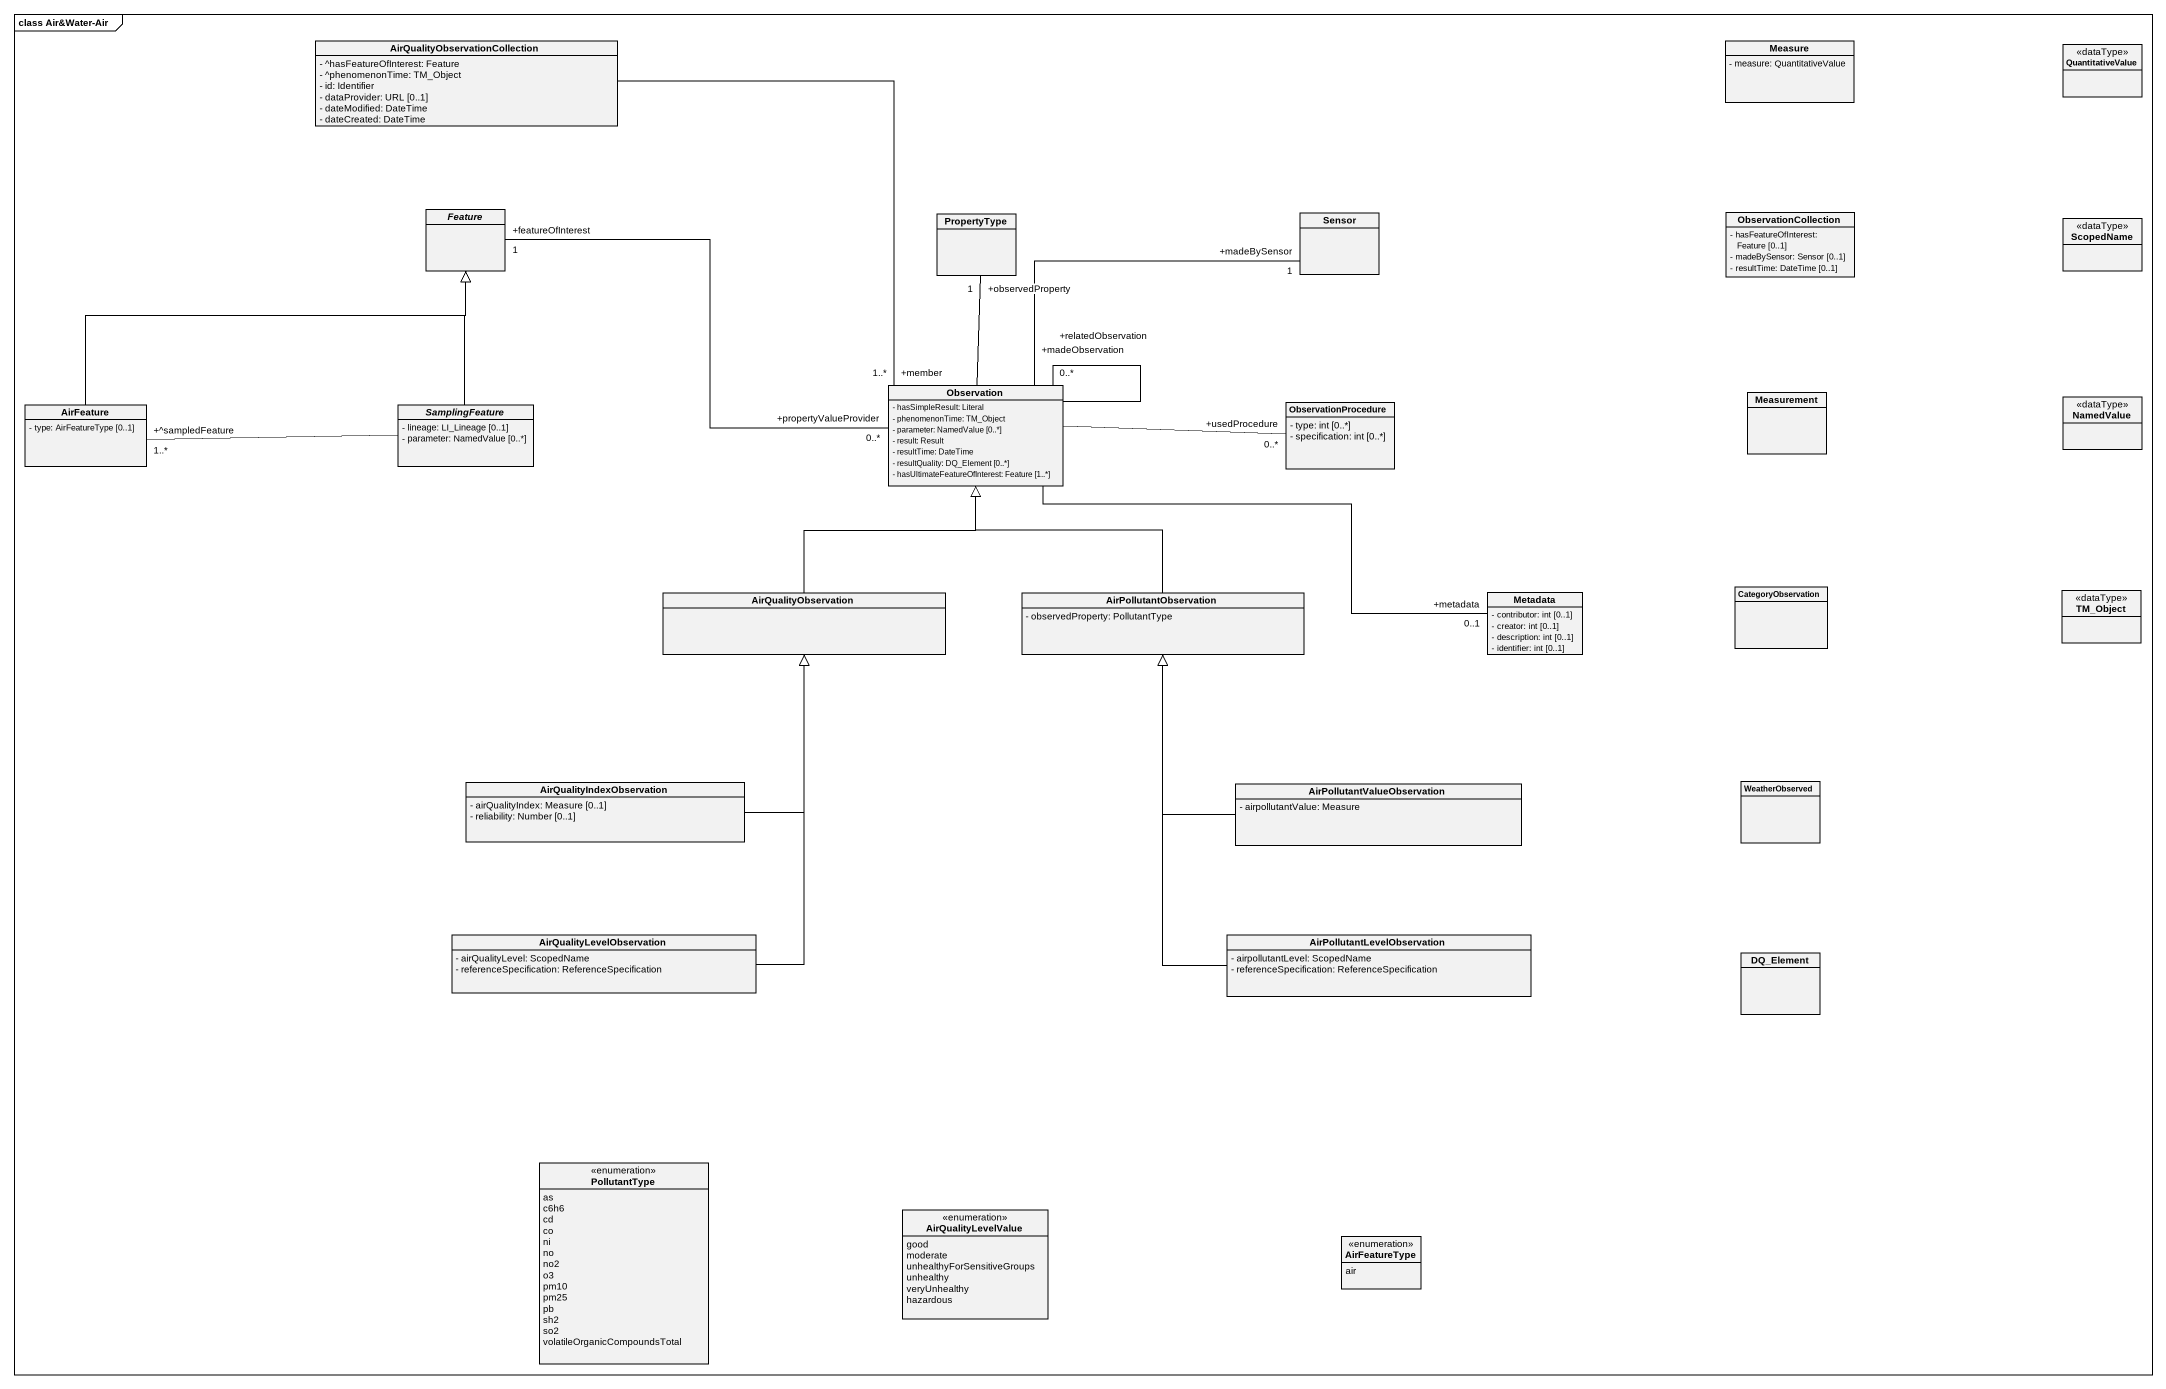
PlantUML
@startuml
mainframe class Air&Water-Air
hide circle
hide empty members
skinparam classAttributeIconSize 0
class "AirQualityObservationCollection" as AirQualityObservationCollect {
  - ^hasFeatureOfInterest: Feature
  - ^phenomenonTime: TM_Object
  - id: Identifier
  - dataProvider: URL [0..1]
  - dateModified: DateTime
  - dateCreated: DateTime
}
class Measure {
  - measure: QuantitativeValue
}
class QuantitativeValue <<dataType>>
abstract class Feature
class PropertyType
class Sensor
class ObservationCollection {
  - hasFeatureOfInterest: Feature [0..1]
  - madeBySensor: Sensor [0..1]
  - resultTime: DateTime [0..1]
}
class ScopedName <<dataType>>
class Observation {
  - hasSimpleResult: Literal
  - phenomenonTime: TM_Object
  - parameter: NamedValue [0..*]
  - result: Result
  - resultTime: DateTime
  - resultQuality: DQ_Element [0..*]
  - hasUltimateFeatureOfInterest: Feature [1..*]
}
class Measurement
class NamedValue <<dataType>>
class AirFeature {
  - type: AirFeatureType [0..1]
}
abstract class SamplingFeature {
  - lineage: LI_Lineage [0..1]
  - parameter: NamedValue [0..*]
}
class ObservationProcedure {
  - type: int [0..*]
  - specification: int [0..*]
}
class AirQualityObservation
class AirPollutantObservation {
  - observedProperty: PollutantType
}
class Metadata {
  - contributor: int [0..1]
  - creator: int [0..1]
  - description: int [0..1]
  - identifier: int [0..1]
}
class CategoryObservation
class TM_Object <<dataType>>
class AirQualityIndexObservation {
  - airQualityIndex: Measure [0..1]
  - reliability: Number [0..1]
}
class AirPollutantValueObservation {
  - airpollutantValue: Measure
}
class WeatherObserved
class AirQualityLevelObservation {
  - airQualityLevel: ScopedName
  - referenceSpecification: ReferenceSpecification
}
class AirPollutantLevelObservation {
  - airpollutantLevel: ScopedName
  - referenceSpecification: ReferenceSpecification
}
class DQ_Element
enum PollutantType {
  as
  c6h6
  cd
  co
  ni
  no
  no2
  o3
  pm10
  pm25
  pb
  sh2
  so2
  volatileOrganicCompoundsTotal
}
enum AirQualityLevelValue {
  good
  moderate
  unhealthyForSensitiveGroups
  unhealthy
  veryUnhealthy
  hazardous
}
enum AirFeatureType {
  air
}
Feature "+featureOfInterest\n1" -right- "+propertyValueProvider\n0..*" Observation
Observation "+member\n1..*" -up- AirQualityObservationCollect
Observation -up- "+observedProperty\n1" PropertyType
Observation "+madeObservation" -right- "+madeBySensor\n1" Sensor
Observation -- "+relatedObservation\n0..*" Observation
Observation -right- "+usedProcedure\n0..*" ObservationProcedure
Observation -right- "+metadata\n0..1" Metadata
AirFeature -right-|> Feature
SamplingFeature -up-|> Feature
SamplingFeature -left- "+^sampledFeature\n1..*" AirFeature
AirQualityObservation -up-|> Observation
AirPollutantObservation -up-|> Observation
AirQualityIndexObservation -up-|> AirQualityObservation
AirPollutantValueObservation -up-|> AirPollutantObservation
AirQualityLevelObservation -up-|> AirQualityObservation
AirPollutantLevelObservation -up-|> AirPollutantObservation
@enduml
